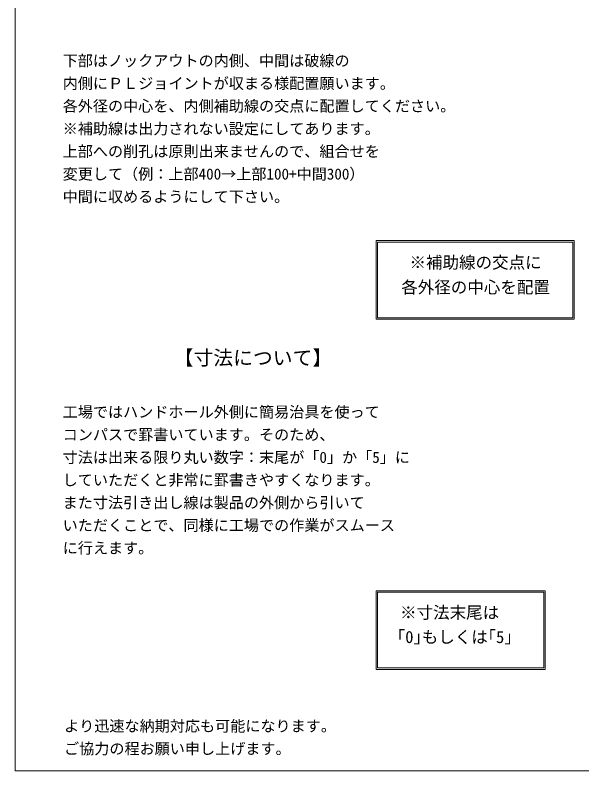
# Model space of a CAD drawing. Units: millimetres, scale not verified. Extents: x -4890 to 18490, y -2305 to 2305.
# Drawn here: x -4890 to -2944, y -1970 to 624 of the extents above; entities that cross this region are included whole.
import ezdxf
from ezdxf.enums import TextEntityAlignment as Align

# ---------------------------------------------------------------- set-up
doc = ezdxf.new("R2010")
doc.units = ezdxf.units.MM
doc.header["$LTSCALE"] = 10
for name, color, linetype, lineweight in [('0-2_waku', 7, 'Continuous', 18), ('0-8_uchigawa', 6, 'Continuous', 18), ('0-D_文字１', 7, 'Continuous', 18)]:
    doc.layers.add(name, color=color, linetype=linetype, lineweight=lineweight)
doc.styles.add('ＭＳ ゴシック', font='')
doc.styles.get('ＭＳ ゴシック').set_extended_font_data('MS Gothic')

msp = doc.modelspace()

# ---------------------------------------------------------------- linework, layer by layer
at = {"layer": '0-2_waku'}
for p, q in [((-4889.72, 2305.28), (-4889.72, -1969.72)), ((-4889.72, -1969.72), (-1829.72, -1969.72)), ((-4889.72, -1969.72), (-1829.72, -1969.72)), ((-4889.72, -1969.72), (-1829.72, -1969.72)), ((-4889.72, -1969.72), (-1829.72, -1969.72))]:
    msp.add_line(p, q, dxfattribs=at)
at = {"layer": '0-8_uchigawa'}
for p, q in [((-3650.19, -420.2), (-3650.19, -150.2)), ((-3650.19, -150.2), (-2970.19, -150.2)), ((-3645.19, -415.2), (-3645.19, -155.2)), ((-3645.19, -155.2), (-2975.19, -155.2)), ((-2975.19, -415.2), (-2975.19, -155.2)), ((-2970.19, -420.2), (-2970.19, -150.2)), ((-3650.19, -420.2), (-2970.19, -420.2)), ((-3645.19, -415.2), (-2975.19, -415.2)), ((-3650.19, -1351.42), (-3070.19, -1351.42)), ((-3650.19, -1621.42), (-3650.19, -1351.42)), ((-3645.19, -1356.42), (-3075.19, -1356.42)), ((-3645.19, -1616.42), (-3645.19, -1356.42)), ((-3075.19, -1616.42), (-3075.19, -1356.42)), ((-3070.19, -1621.42), (-3070.19, -1351.42)), ((-3650.19, -1621.42), (-3070.19, -1621.42)), ((-3645.19, -1616.42), (-3075.19, -1616.42))]:
    msp.add_line(p, q, dxfattribs=at)

# ---------------------------------------------------------------- texts
at = {"layer": '0-D_文字１', "style": 'ＭＳ ゴシック'}
for s, height, p in [('下部はノックアウトの内側、中間は破線の', 38.01, (-4726.42, 436.76)), ('内側にＰＬジョイントが収まる様配置願います。', 38.01, (-4726.42, 359)), ('各外径の中心を、内側補助線の交点に配置してください。', 38.01, (-4726.42, 281.24)), ('※補助線は出力されない設定にしてあります。', 38.01, (-4726.42, 203.48)), ('上部への削孔は原則出来ませんので、組合せを', 38.01, (-4726.42, 125.72)), ('変更して（例：上部400→上部100+中間300）', 38.01, (-4726.42, 47.96)), ('中間に収めるようにして下さい。', 38.01, (-4726.42, -29.8)), (' ※補助線の交点に', 41.57, (-3564.15, -258.22)), ('各外径の中心を配置', 41.57, (-3564.15, -343.27)), ('【寸法について】', 49.88, (-4345.38, -592.04)), ('工場ではハンドホール外側に簡易治具を使って', 38.01, (-4726.42, -768.67)), ('コンパスで罫書いています。そのため、', 38.01, (-4726.42, -846.43)), ('寸法は出来る限り丸い数字：末尾が「0」か「5」に', 38.01, (-4726.42, -924.19)), ('していただくと非常に罫書きやすくなります。', 38.01, (-4726.42, -1001.95)), ('また寸法引き出し線は製品の外側から引いて', 38.01, (-4726.42, -1079.71)), ('いただくことで、同様に工場での作業がスムース', 38.01, (-4726.42, -1157.47)), ('に行えます。', 38.01, (-4726.42, -1235.23)), ('※寸法末尾は', 41.57, (-3568.16, -1459.53)), ('「0｣もしくは｢5｣', 41.57, (-3607.14, -1543.49)), ('より迅速な納期対応も可能になります。\u3000', 38.01, (-4721.58, -1846.13)), ('ご協力の程お願い申し上げます。', 38.01, (-4721.58, -1923.89))]:
    msp.add_text(s, height=height, dxfattribs=at).set_placement(p, align=Align.BOTTOM_LEFT)

doc.saveas('drawing.dxf')
